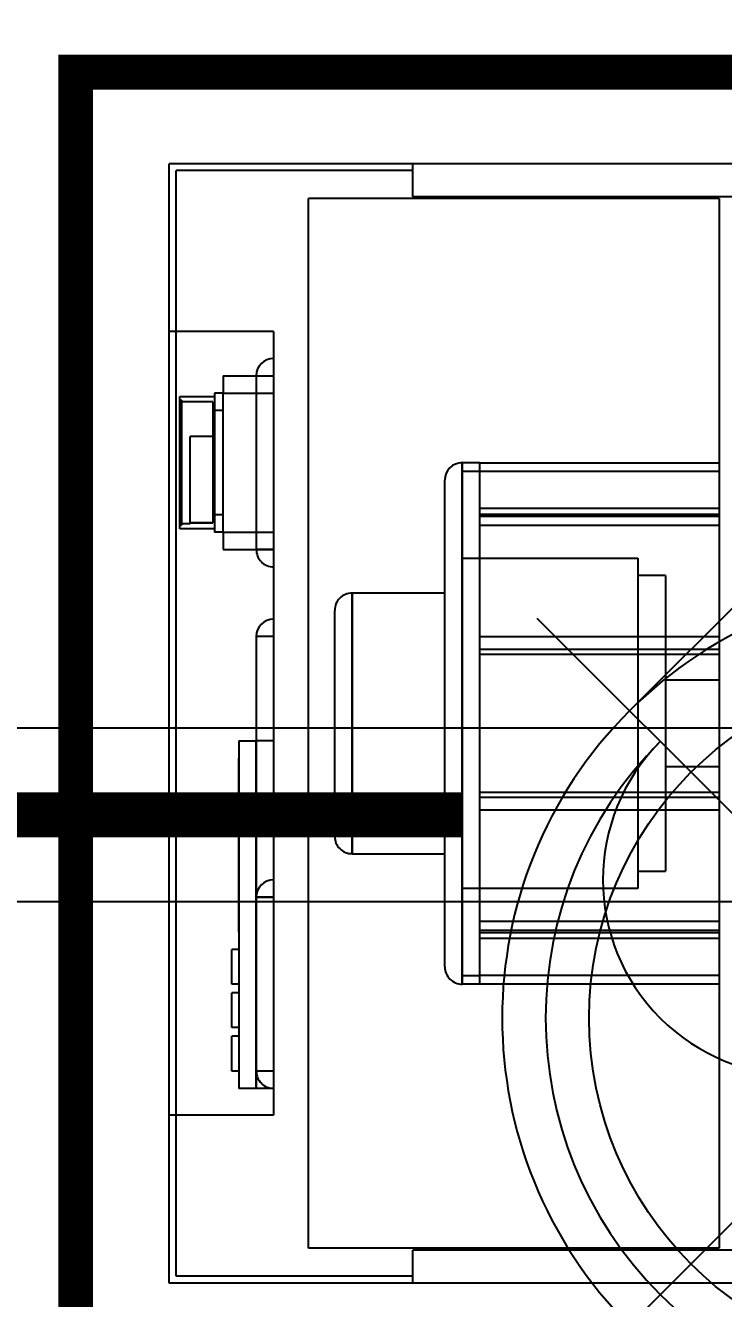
# Model space of a CAD drawing. Header units: centimetres. Extents: x 2097 to 16812, y -3973 to 8191.
# Drawn here: x 11619 to 11659.2, y 4754.9 to 4828.2 of the extents above; entities that cross this region are included whole.
import ezdxf
from ezdxf import colors
from ezdxf.entities.mleader import LeaderData, LeaderLine
from ezdxf.math import Vec2, Vec3

# ---------------------------------------------------------------- set-up
doc = ezdxf.new("R2010")
doc.units = ezdxf.units.CM
doc.layers.add('_GAZELEC-RESERVATION', color=1, linetype='Continuous', lineweight=18)
doc.layers.add('Fontanel-rsd', color=7, linetype='Continuous', lineweight=0)
for name, color, linetype in [('prlm-ELEC-CFO', 201, 'Continuous'), ('prlm-MOD-PB', 123, 'Continuous'), ('prlm-VMC', 93, 'Continuous')]:
    doc.layers.add(name, color=color, linetype=linetype)
doc.styles.get("Standard").update_dxf_attribs({"font": 'isocp.shx', "height": 15})

# ---------------------------------------------------------------- blocks, each defined once
blk = doc.blocks.new('xi.d500')
at = {"layer": 'prlm-VMC'}
for p, q in [((0, 0), (0, 92.024)), ((-32.5, 59.524), (32.5, 59.524)), ((25, 0), (25, 59.524))]:
    blk.add_line(p, q, dxfattribs=at)
for centre, radius, start, end in [((0, 59.524), 25, 0, 180), ((0, 59.524), 22.5, 0, 180), ((11.25, 59.524), 11.25, 0, 180), ((0, 59.524), 25, 180, 0)]:
    blk.add_arc(centre, radius, start, end, dxfattribs=at)
blk = doc.blocks.new('xi.lumA')
at = {"layer": 'prlm-ELEC-CFO', "color": 0, "linetype": 'ByBlock', "lineweight": -2, "ltscale": 50}
blk.add_lwpolyline([(-80, -5), (-80, 5), (80, 5), (80, -5)], close=True, dxfattribs=at)
at = {"layer": 'prlm-ELEC-CFO', "color": 0, "linetype": 'ByBlock', "lineweight": 5, "ltscale": 50, "const_width": 2.6}
blk.add_lwpolyline([(-60, 0), (60, 0), (60, 0)], dxfattribs=at)
blk = doc.blocks.new('xi.antares2200v')
at = {"layer": 'prlm-VMC', "color": 0}
for p, q in [((-31.7, 64.4), (31.7, 64.4)), ((17.7, 64.4), (17.7, 62.5)), ((17.7, 64), (31.3, 64)), ((31.3, 64), (31.3, 0.4)), ((31.7, 64.4), (31.7, 0)), ((-29.7, 62.5), (17.7, 62.5)), ((0.08, 2), (0.08, 62.4)), ((0.08, 62.4), (23.7, 62.4)), ((23.7, 62.4), (23.7, 2)), ((25.7, 9.66), (25.7, 54.74)), ((25.7, 54.74), (31.7, 54.74)), ((25.7, 53.2), (26.7, 53.2)), ((26.7, 53.2), (26.7, 33.2)), ((26.7, 53.2), (27.7, 53.2)), ((26.7, 33.2), (26.7, 53.2)), ((27.7, 33.2), (27.7, 53.2)), ((25.7, 52.2), (26.7, 52.2)), ((25.7, 52.2), (26.7, 52.2)), ((25.7, 52.2), (26.7, 52.2)), ((25.7, 52.2), (26.7, 52.2)), ((25.7, 52.2), (26.7, 52.2)), ((26.7, 42.2), (26.7, 52.2)), ((26.7, 42.2), (26.7, 52.2)), ((26.7, 42.2), (26.7, 52.2)), ((26.7, 42.2), (26.7, 52.2)), ((26.7, 42.2), (26.7, 52.2)), ((27.7, 52.2), (28.11, 52.2)), ((28.11, 52.2), (28.11, 50.2)), ((27.7, 50.2), (28.11, 50.2)), ((27.7, 49.7), (28.11, 49.7)), ((28.11, 49.7), (28.11, 47.7)), ((27.7, 47.7), (28.11, 47.7)), ((0.08, 47.195), (13.85, 47.195)), ((13.85, 47.2), (14.85, 47.2)), ((13.85, 47.2), (13.85, 44.105)), ((14.85, 47.2), (14.85, 32.2)), ((14.85, 32.2), (14.85, 47.2)), ((27.7, 47.2), (28.11, 47.2)), ((28.11, 47.2), (28.11, 45.2)), ((13.85, 46.69), (0.08, 46.69)), ((14.85, 46.7), (13.85, 46.7)), ((14.85, 46.7), (14.85, 17.7)), ((15.85, 46.2), (15.85, 32.2)), ((27.7, 45.2), (28.11, 45.2)), ((13.85, 44.558), (0.08, 44.558)), ((0.08, 44.245), (13.85, 44.245)), ((13.85, 44.105), (0.08, 44.105)), ((13.85, 44.105), (13.85, 43.599)), ((27.7, 44.2), (27.71, 44.2)), ((27.71, 44.2), (27.71, 34.2)), ((0.08, 43.599), (13.85, 43.599)), ((13.85, 43.599), (13.85, 36.765)), ((25.7, 42.2), (26.7, 42.2)), ((25.7, 42.2), (26.7, 42.2)), ((26.7, 42.2), (25.7, 42.2)), ((26.7, 42.2), (25.7, 42.2)), ((26.7, 42.2), (25.7, 42.2)), ((4.755, 22.7), (4.755, 41.7)), ((4.755, 41.7), (14.85, 41.7)), ((4.755, 40.7), (3.17, 40.7)), ((3.17, 23.7), (3.17, 40.7)), ((21.19, 39.7), (15.85, 39.7)), ((21.19, 39.7), (21.19, 32.2)), ((21.19, 32.2), (21.19, 39.7)), ((22.19, 38.7), (22.19, 32.2)), ((0.08, 37.2), (13.85, 37.2)), ((13.85, 37.2), (13.85, 27.2)), ((26.7, 37.2), (25.7, 37.2)), ((26.7, 37.2), (25.7, 37.2)), ((25.7, 37.2), (26.7, 37.2)), ((25.7, 37.2), (26.7, 37.2)), ((25.7, 37.2), (26.7, 37.2)), ((26.7, 27.2), (26.7, 37.2)), ((26.7, 27.2), (26.7, 37.2)), ((26.7, 27.2), (26.7, 37.2)), ((26.7, 27.2), (26.7, 37.2)), ((26.7, 27.2), (26.7, 37.2)), ((0.08, 36.467), (13.85, 36.467)), ((13.85, 36.155), (0.08, 36.155)), ((0.08, 34.7), (3.17, 34.7)), ((27.7, 34.2), (27.71, 34.2)), ((25.7, 33.2), (26.7, 33.2)), ((27.7, 33.2), (26.7, 33.2)), ((14.85, 32.2), (14.85, 17.2)), ((14.85, 17.2), (14.85, 32.2)), ((15.85, 32.2), (15.85, 18.2)), ((21.19, 32.2), (21.19, 24.7)), ((21.19, 24.7), (21.19, 32.2)), ((22.19, 32.2), (22.19, 25.7)), ((3.17, 29.7), (0.08, 29.7)), ((0.08, 28.245), (13.85, 28.245)), ((13.85, 27.933), (0.08, 27.933)), ((13.85, 27.2), (0.08, 27.2)), ((13.85, 27.2), (13.85, 20.522)), ((25.7, 27.2), (26.7, 27.2)), ((25.7, 27.2), (26.7, 27.2)), ((25.7, 27.2), (26.7, 27.2)), ((25.7, 27.2), (26.7, 27.2)), ((25.7, 27.2), (26.7, 27.2)), ((15.85, 24.7), (21.19, 24.7)), ((3.17, 23.7), (4.755, 23.7)), ((14.85, 22.7), (4.755, 22.7)), ((28.6, 22.2), (25.7, 22.2)), ((26.7, 22.2), (25.7, 22.2)), ((26.7, 22.2), (25.7, 22.2)), ((25.7, 22.2), (26.7, 22.2)), ((25.7, 22.2), (26.7, 22.2)), ((25.7, 22.2), (26.7, 22.2)), ((26.7, 12.2), (26.7, 22.2)), ((26.7, 12.2), (26.7, 22.2)), ((26.7, 12.2), (26.7, 22.2)), ((26.7, 12.2), (26.7, 22.2)), ((26.7, 12.2), (26.7, 22.2)), ((28.6, 21.2), (28.6, 22.2)), ((13.85, 20.801), (0.08, 20.801)), ((13.85, 20.801), (13.85, 20.295)), ((28.6, 21.2), (25.7, 21.2)), ((28.6, 21.2), (25.7, 21.2)), ((28.6, 21.2), (29.1, 21.2)), ((28.6, 21.2), (28.6, 13.2)), ((29.1, 20.2), (29.1, 21.2)), ((29.1, 21), (31.1, 21)), ((29.2, 13.7), (29.2, 20.664)), ((29.2, 20.664), (30.5, 20.664)), ((30.5, 20.664), (29.2, 20.664)), ((30.5, 20.664), (30.5, 20.7)), ((31, 20.7), (30.5, 20.7)), ((30.5, 20.664), (30.5, 15.701)), ((31, 13.6), (31, 20.8)), ((31.1, 20.8), (31, 20.8)), ((31.1, 21), (31.1, 13.4)), ((0.08, 20.295), (13.85, 20.295)), ((13.85, 20.155), (0.08, 20.155)), ((0.08, 19.842), (13.85, 19.842)), ((13.85, 20.295), (13.85, 17.2)), ((28.6, 20.2), (29.1, 20.2)), ((28.6, 20.2), (29.1, 20.2)), ((29.1, 14.2), (29.1, 20.2)), ((0.08, 17.71), (13.85, 17.71)), ((13.85, 17.71), (13.85, 17.7)), ((13.85, 17.7), (14.85, 17.7)), ((13.85, 17.205), (0.08, 17.205)), ((14.85, 17.2), (13.85, 17.2)), ((29.2, 15.701), (30.5, 15.701)), ((28.6, 14.2), (29.1, 14.2)), ((28.6, 14.2), (29.1, 14.2)), ((29.1, 13.2), (29.1, 14.2)), ((28.6, 13.2), (25.7, 13.2)), ((28.6, 13.2), (25.7, 13.2)), ((28.6, 13.2), (29.1, 13.2)), ((28.6, 12.2), (28.6, 13.2)), ((31.1, 13.4), (29.1, 13.4)), ((29.2, 13.7), (31, 13.7)), ((31, 13.6), (31.1, 13.6)), ((28.6, 12.2), (25.7, 12.2)), ((26.7, 12.2), (25.7, 12.2)), ((26.7, 12.2), (25.7, 12.2)), ((26.7, 12.2), (25.7, 12.2)), ((26.7, 12.2), (25.7, 12.2)), ((26.7, 12.2), (25.7, 12.2)), ((25.7, 9.66), (31.7, 9.66)), ((-29.7, 1.9), (17.7, 1.9)), ((0.08, 2), (23.7, 2)), ((17.7, 1.9), (17.7, 0)), ((-31.7, 0), (31.7, 0)), ((17.7, 0.4), (31.3, 0.4))]:
    blk.add_line(p, q, dxfattribs=at)
blk.add_circle((-12.445, 49.155), 20, dxfattribs=at)
for centre, start, end in [((25.7, 52.2), 359.99998, 90.00002), ((25.7, 52.2), 359.99998, 90.00002), ((25.7, 52.2), 359.99998, 90.00002), ((25.7, 52.2), 359.99998, 90.00002), ((25.7, 52.2), 359.99998, 90.00002), ((14.85, 46.2), 359.99998, 90.00002), ((25.7, 42.2), 270, 359.99998), ((25.7, 42.2), 270, 359.99998), ((25.7, 42.2), 270, 359.99998), ((25.7, 42.2), 270, 359.99998), ((25.7, 42.2), 270, 359.99998), ((21.19, 38.7), 359.99998, 90.00004), ((25.7, 37.2), 359.99998, 90.00002), ((25.7, 37.2), 359.99998, 90.00002), ((25.7, 37.2), 359.99998, 90.00002), ((25.7, 37.2), 359.99998, 90.00002), ((25.7, 37.2), 359.99998, 90.00002), ((25.7, 27.2), 270, 359.99998), ((25.7, 27.2), 270, 359.99998), ((25.7, 27.2), 270, 359.99998), ((25.7, 27.2), 270, 359.99998), ((25.7, 27.2), 270, 359.99998), ((21.19, 25.7), 269.99994, 359.99998), ((25.7, 22.2), 359.99998, 90.00002), ((25.7, 22.2), 359.99998, 90.00002), ((25.7, 22.2), 359.99998, 90.00002), ((25.7, 22.2), 359.99998, 90.00002), ((25.7, 22.2), 359.99998, 90.00002), ((14.85, 18.2), 270, 359.99998), ((25.7, 12.2), 270, 359.99998), ((25.7, 12.2), 270, 359.99998), ((25.7, 12.2), 270, 359.99998), ((25.7, 12.2), 270, 359.99998), ((25.7, 12.2), 270, 359.99998)]:
    blk.add_arc(centre, 1, start, end, dxfattribs=at)

msp = doc.modelspace()

# ---------------------------------------------------------------- linework, layer by layer
at = {"layer": 'prlm-MOD-PB', "const_width": 2}
msp.add_lwpolyline([(11621.893, 4744.353), (11621.893, 4825.501), (11700.784, 4825.501), (11700.784, 4744.353)], close=True, dxfattribs=at)

# ---------------------------------------------------------------- block references
at = {"layer": 'prlm-ELEC-CFO'}
msp.add_blockref('xi.lumA', (11584.126, 4782.776), dxfattribs=at)
at = {"layer": 'prlm-VMC'}
for name, p, rotation in [('xi.d500', (11713.521, 4813.172), 134.9999999999959), ('xi.antares2200v', (11658.986, 4820.237), 180)]:
    msp.add_blockref(name, p, dxfattribs=dict(at, rotation=rotation))

# ---------------------------------------------------------------- leaders
at = {"layer": '_GAZELEC-RESERVATION', "color": 6}
ml = msp.add_multileader_mtext('Standard', dxfattribs=at)
ml.set_content('résa n°19 EU\\P25X25 A.inf: +204.08', color=6)
ml.set_leader_properties()
ml.build(insert=Vec2(0, 0))
ml.multileader.update_dxf_attribs({"has_text_frame": 1, "arrow_head_size": 8, "scale": 20})
ctx = ml.context
ctx.base_point, ctx.scale, ctx.char_height, ctx.arrow_head_size, ctx.landing_gap_size, ctx.plane_origin = Vec3(11201.991, 4815.997), 20, 8, 8, 4, Vec3(10699.893, 4590.317)
notes = []
notes.append((ctx, [(0, (1, 1, 0), (11314.379, 4815.997), (-1, 0), 8.984, [(0, [(11445.345, 4756.233)], 0, [])])]))
ctx.mtext.insert, ctx.mtext.width, ctx.mtext.flow_direction = Vec3(11205.991, 4819.997), 156.88504, 5
ml = msp.add_multileader_mtext('Standard', dxfattribs=at)
ml.set_content('résa n°35 VMC\\P500X200 A.inf: +204.50', color=6)
ml.set_leader_properties()
ml.build(insert=Vec2(0, 0))
ml.multileader.update_dxf_attribs({"has_text_frame": 1, "arrow_head_size": 8, "scale": 20})
ctx = ml.context
ctx.base_point, ctx.scale, ctx.char_height, ctx.arrow_head_size, ctx.landing_gap_size, ctx.plane_origin = Vec3(11143.041, 4778.792), 20, 8, 8, 4, Vec3(10515.726, 4597.495)
notes.append((ctx, [(0, (1, 1, 0), (11266.432, 4778.792), (-1, 0), 8.984, [(0, [(11445.345, 4743.483)], 0, [])])]))
ctx.mtext.insert, ctx.mtext.width, ctx.mtext.flow_direction = Vec3(11147.041, 4782.792), 156.88504, 5
at = {"layer": 'Fontanel-rsd', "color": 140}
ml = msp.add_multileader_mtext('Standard', dxfattribs=at)
ml.set_content('Cheminée visite drain Ø160', color=140)
ml.set_leader_properties()
ml.build(insert=Vec2(0, 0))
ml.multileader.update_dxf_attribs({"has_text_frame": 1, "text_right_attachment_type": 6, "dogleg_length": 10, "arrow_head_size": 15})
ctx = ml.context
ctx.base_point, ctx.char_height, ctx.arrow_head_size, ctx.plane_origin = Vec3(11680.634, 4798.583), 10, 15, Vec3(11926.028, 4759.055)
ctx.right_attachment, ctx.text_align_type = 6, 2
notes.append((ctx, [(0, (1, 1, 0), (11848.133, 4791.583), (-1, 0), 10, [(0, [(11915.246, 4759.429)], 0, [])])]))
ctx.mtext.insert, ctx.mtext.width, ctx.mtext.alignment, ctx.mtext.flow_direction = Vec3(11836.133, 4803.583), 221.19253, 3, 5
for ctx, leaders in notes:
    for number, flags, end, landing, length, lines in leaders:
        leader = LeaderData()
        leader.index, (leader.has_last_leader_line, leader.has_dogleg_vector, leader.attachment_direction) = number, flags
        leader.last_leader_point, leader.dogleg_vector, leader.dogleg_length = Vec3(end), Vec3(landing), length
        for number, points, colour, breaks in lines:
            line = LeaderLine()
            line.index, line.vertices, line.color, line.breaks = number, Vec3.list(points), colors.encode_raw_color(colour), breaks
            leader.lines.append(line)
        ctx.leaders.append(leader)

doc.saveas('drawing.dxf')
